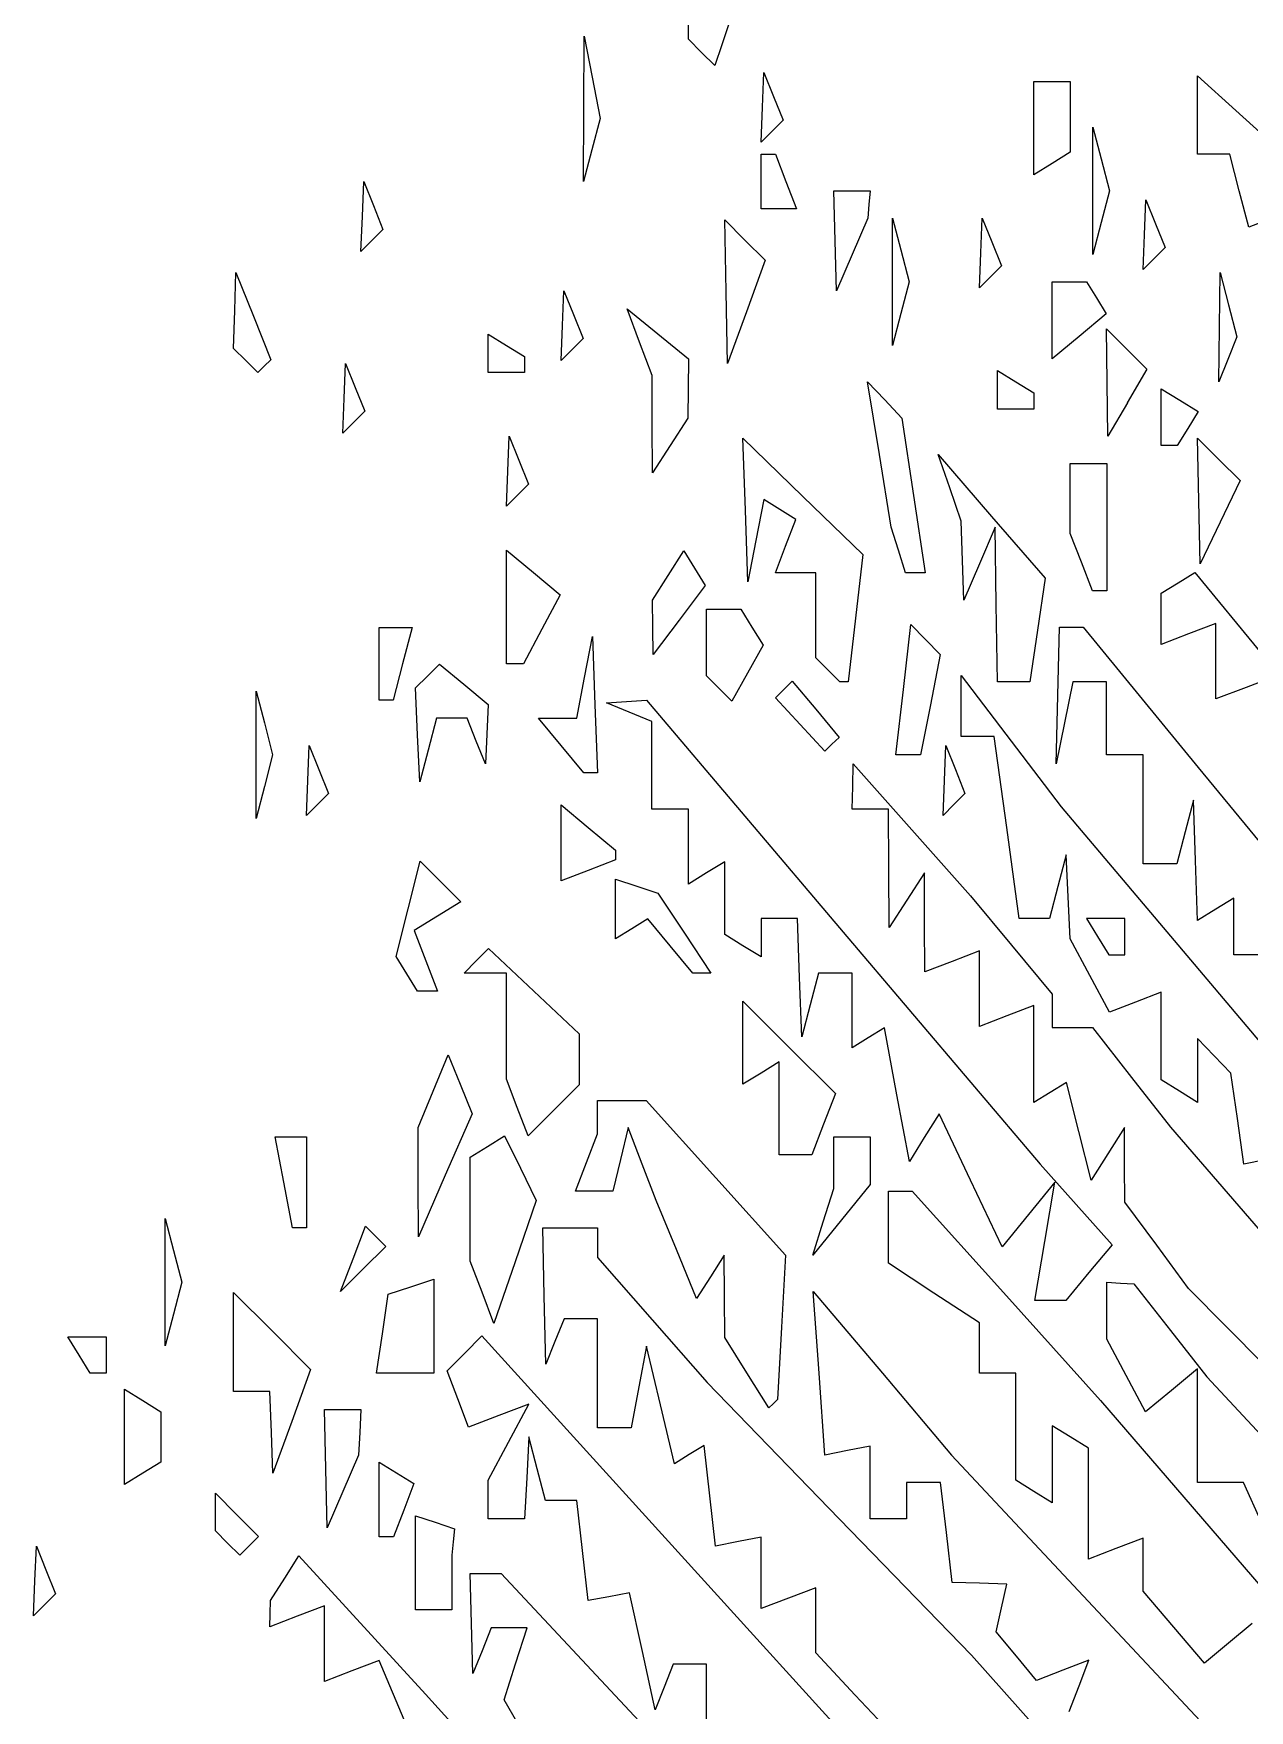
# Model space of a CAD drawing. Extents: x 137 to 489, y 18 to 824.
# Drawn here: x 160.6 to 214, y 412.6 to 486.3 of the extents above; entities that cross this region are included whole.
import ezdxf

# ---------------------------------------------------------------- set-up
doc = ezdxf.new("R2010")
doc.units = 0
doc.layers.add('Vrstva_1', color=7, linetype='CONTINUOUS')

msp = doc.modelspace()

# ---------------------------------------------------------------- linework, layer by layer
at = {"layer": 'Vrstva_1', "color": 7}
for p, q in [((189.357372, 486.079313), (189.357372, 487.305978)), ((191.13736, 486.752655), (190.830708, 485.832643)), ((184.759974, 483.012567), (184.776982, 486.21257)), ((184.776982, 486.21257), (185.124906, 484.403244)), ((189.940714, 485.496), (189.357372, 486.079313)), ((190.524027, 484.912658), (189.940714, 485.496)), ((190.830708, 485.832643), (190.524027, 484.912658)), ((192.620588, 483.079238), (192.683801, 484.612583)), ((192.683801, 484.612583), (193.10398, 483.562573)), ((185.124906, 484.403244), (185.472831, 482.593918)), ((204.557366, 482.165348), (204.557366, 484.212557)), ((204.557366, 484.212557), (205.35736, 484.212557)), ((205.35736, 484.212557), (206.157382, 484.212557)), ((206.157382, 484.212557), (206.157382, 482.659795)), ((211.757366, 482.736557), (211.757366, 484.460561)), ((211.757366, 484.460561), (213.431451, 482.945499)), ((184.742966, 479.812564), (184.759974, 483.012567)), ((192.557375, 481.545893), (192.620588, 483.079238)), ((193.10398, 483.562573), (193.52416, 482.512564)), ((185.472831, 482.593918), (185.108777, 481.203241)), ((193.52416, 482.512564), (193.040824, 482.029228)), ((206.157382, 482.659795), (206.157382, 481.107005)), ((211.757366, 481.012583), (211.757366, 482.736557)), ((213.431451, 482.945499), (215.105564, 481.430466)), ((193.040711, 482.029228), (192.557375, 481.545893)), ((193.040824, 482.029228), (193.040711, 482.029228)), ((204.557366, 480.118139), (204.557366, 482.165348)), ((207.14296, 479.412567), (207.14296, 482.212573)), ((207.14296, 482.212573), (207.508827, 480.81257)), ((185.10702, 481.203241), (184.742966, 479.812564)), ((185.108777, 481.203241), (185.10702, 481.203241)), ((192.557375, 479.812564), (192.557375, 481.012583)), ((192.557375, 481.012583), (192.871766, 481.012583)), ((192.871766, 481.012583), (193.186185, 481.012583)), ((193.186185, 481.012583), (193.646673, 479.812564)), ((206.157382, 481.107005), (205.35736, 480.612557)), ((207.508827, 480.81257), (207.874695, 479.412567)), ((212.464072, 481.012583), (211.757366, 481.012583)), ((213.170749, 481.012583), (212.464072, 481.012583)), ((213.590021, 479.409279), (213.170749, 481.012583)), ((205.35736, 480.612557), (204.557366, 480.118139)), ((175.020585, 478.279247), (175.083797, 479.812564)), ((175.083797, 479.812564), (175.503977, 478.762583)), ((192.557375, 478.612573), (192.557375, 479.812564)), ((193.646673, 479.812564), (194.107161, 478.612573)), ((195.813703, 477.21257), (195.757577, 479.412567)), ((195.757577, 479.412567), (196.557571, 479.412567)), ((196.557571, 479.412567), (197.357564, 479.412567)), ((197.357564, 479.412567), (197.301438, 478.812557)), ((207.14296, 476.612561), (207.14296, 479.412567)), ((207.874695, 479.412567), (207.508827, 478.012564)), ((214.009294, 477.805975), (213.590021, 479.409279)), ((175.503977, 478.762583), (175.924157, 477.712573)), ((193.332254, 478.612573), (192.557375, 478.612573)), ((194.107161, 478.612573), (193.332254, 478.612573)), ((197.301438, 478.812557), (197.245312, 478.212576)), ((209.420569, 477.479225), (209.483782, 479.01257)), ((209.483782, 479.01257), (209.903961, 477.962561)), ((174.957372, 476.745902), (175.020585, 478.279247)), ((191.020459, 474.972463), (190.957246, 478.132469)), ((190.957246, 478.132469), (191.84724, 477.242447)), ((197.245312, 478.212576), (196.557769, 476.612561)), ((198.342972, 475.412457), (198.342972, 478.212463)), ((198.342972, 478.212463), (198.70884, 476.81246)), ((202.220569, 476.679232), (202.283782, 478.212576)), ((202.283782, 478.212576), (202.703961, 477.162567)), ((207.508827, 478.012564), (207.14296, 476.612561)), ((209.903961, 477.962561), (210.324112, 476.91258)), ((215.268698, 478.289225), (214.009294, 477.805975)), ((175.440708, 477.229238), (174.957372, 476.745902)), ((175.440821, 477.229238), (175.440708, 477.229238)), ((175.924157, 477.712573), (175.440821, 477.229238)), ((191.84724, 477.242447), (192.737234, 476.352454)), ((195.869829, 475.012573), (195.813703, 477.21257)), ((202.703961, 477.162567), (203.124112, 476.112557)), ((209.357357, 475.945909), (209.420569, 477.479225)), ((196.557372, 476.612561), (195.869829, 475.012573)), ((196.557769, 476.612561), (196.557372, 476.612561)), ((198.70884, 476.81246), (199.074679, 475.412457)), ((202.157357, 475.145915), (202.220569, 476.679232)), ((209.840692, 476.429244), (209.357357, 475.945909)), ((209.840805, 476.429244), (209.840692, 476.429244)), ((210.324112, 476.91258), (209.840805, 476.429244)), ((169.4081, 474.145795), (169.45884, 475.812454)), ((169.45884, 475.812454), (170.225328, 473.896318)), ((192.737234, 476.352454), (191.910396, 474.082469)), ((202.640692, 475.629222), (202.157357, 475.145915)), ((202.640805, 475.629222), (202.640692, 475.629222)), ((203.124112, 476.112557), (202.640805, 475.629222)), ((212.713435, 473.412444), (212.743199, 475.812454)), ((212.743199, 475.812454), (213.112015, 474.397228)), ((183.820572, 473.479115), (183.883785, 475.01246)), ((183.883785, 475.01246), (184.303964, 473.96245)), ((191.083671, 471.812457), (191.020459, 474.972463)), ((198.342972, 472.61245), (198.342972, 475.412457)), ((199.074679, 475.412457), (198.70884, 474.012454)), ((205.35736, 473.714504), (205.35736, 475.412457)), ((205.35736, 475.412457), (206.110157, 475.412457)), ((206.110157, 475.412457), (206.862953, 475.412457)), ((206.862953, 475.412457), (207.301331, 474.703115)), ((169.35736, 472.479109), (169.4081, 474.145795)), ((187.20942, 472.747124), (186.65964, 474.21258)), ((186.65964, 474.21258), (188.009413, 473.114608)), ((207.301331, 474.703115), (207.739766, 473.993745)), ((213.112015, 474.397228), (213.480802, 472.982003)), ((170.225328, 473.896318), (170.991788, 471.980154)), ((183.75736, 471.945798), (183.820572, 473.479115)), ((184.303964, 473.96245), (184.724144, 472.912469)), ((191.910538, 474.082469), (191.083671, 471.812457)), ((191.910396, 474.082469), (191.910538, 474.082469)), ((198.70884, 474.012454), (198.342972, 472.61245)), ((205.35736, 472.016551), (205.35736, 473.714504)), ((207.739766, 473.993745), (206.548563, 473.005134)), ((212.683672, 471.012463), (212.713435, 473.412444)), ((180.557357, 472.259679), (180.557357, 473.106869)), ((180.557357, 473.106869), (181.357379, 472.61245)), ((184.724144, 472.912469), (184.240809, 472.429134)), ((187.759199, 471.281726), (187.20942, 472.747124)), ((188.009413, 473.114608), (189.359215, 472.016665)), ((206.548563, 473.005134), (205.35736, 472.016551)), ((207.7805, 470.97258), (207.754988, 473.332564)), ((207.754988, 473.332564), (208.637867, 472.449685)), ((213.480802, 472.982003), (213.082364, 471.997219)), ((169.890698, 471.945798), (169.35736, 472.479109)), ((170.424037, 471.41246), (169.890698, 471.945798)), ((170.991788, 471.980154), (170.707955, 471.696321)), ((180.557357, 471.41246), (180.557357, 472.259679)), ((181.357379, 472.61245), (182.157372, 472.118032)), ((182.157372, 472.118032), (182.157372, 471.765232)), ((184.240695, 472.429134), (183.75736, 471.945798)), ((184.240809, 472.429134), (184.240695, 472.429134)), ((189.359215, 472.016665), (189.347876, 470.714627)), ((208.637867, 472.449685), (209.520774, 471.566778)), ((213.082109, 471.997219), (212.683672, 471.012463)), ((213.082364, 471.997219), (213.082109, 471.997219)), ((170.707898, 471.696321), (170.424037, 471.41246)), ((170.707955, 471.696321), (170.707898, 471.696321)), ((174.220591, 470.279225), (174.283804, 471.81257)), ((174.283804, 471.81257), (174.703983, 470.762561)), ((181.357379, 471.41246), (180.557357, 471.41246)), ((182.157372, 471.41246), (181.357379, 471.41246)), ((182.157372, 471.765232), (182.157372, 471.41246)), ((187.770538, 469.147124), (187.759199, 471.281726)), ((202.957379, 470.659663), (202.957379, 471.506882)), ((202.957379, 471.506882), (203.757372, 471.012463)), ((209.520774, 471.566778), (208.662188, 470.089672)), ((174.703983, 470.762561), (175.124163, 469.71258)), ((189.347876, 470.714627), (189.336538, 469.412561)), ((197.757448, 467.812432), (197.232868, 471.012435)), ((197.232868, 471.012435), (197.992837, 470.212441)), ((202.957379, 469.812444), (202.957379, 470.659663)), ((203.757372, 471.012463), (204.557366, 470.518044)), ((204.557366, 470.518044), (204.557366, 470.165244)), ((207.806012, 468.612567), (207.7805, 470.97258)), ((210.157379, 469.459786), (210.157379, 470.707002)), ((210.157379, 470.707002), (210.970412, 470.204504)), ((174.157379, 468.745909), (174.220591, 470.279225)), ((197.992837, 470.212441), (198.752805, 469.412419)), ((203.757372, 469.812444), (202.957379, 469.812444)), ((204.557366, 469.812444), (203.757372, 469.812444)), ((204.557366, 470.165244), (204.557366, 469.812444)), ((208.664597, 470.089672), (207.806012, 468.612567)), ((208.662188, 470.089672), (208.664597, 470.089672)), ((210.970412, 470.204504), (211.783473, 469.702006)), ((174.640714, 469.229244), (174.157379, 468.745909)), ((174.640827, 469.229244), (174.640714, 469.229244)), ((175.124163, 469.71258), (174.640827, 469.229244)), ((187.781876, 467.01258), (187.770538, 469.147124)), ((189.336538, 469.412561), (188.557379, 468.21257)), ((198.752805, 469.412419), (199.264544, 466.012432)), ((210.157379, 468.21257), (210.157379, 469.459786)), ((211.783473, 469.702006), (211.323212, 468.957288)), ((181.420591, 467.079109), (181.483804, 468.612454)), ((181.483804, 468.612454), (181.903983, 467.562444)), ((191.866402, 465.369364), (191.757552, 468.52628)), ((191.757552, 468.52628), (194.396777, 465.968239)), ((211.323212, 468.957288), (210.86295, 468.21257)), ((211.811508, 465.772309), (211.757366, 468.532318)), ((211.757366, 468.532318), (212.691268, 467.598416)), ((181.903983, 467.562444), (182.324163, 466.512463)), ((188.557379, 468.21257), (187.781876, 467.01258)), ((198.282027, 464.612428), (197.757448, 467.812432)), ((200.850783, 466.347005), (200.34375, 467.812432)), ((200.34375, 467.812432), (202.694862, 465.094148)), ((210.51015, 468.21257), (210.157379, 468.21257)), ((210.86295, 468.21257), (210.51015, 468.21257)), ((212.691268, 467.598416), (213.625171, 466.664513)), ((181.357379, 465.545792), (181.420591, 467.079109)), ((206.157382, 465.877871), (206.157382, 467.412435)), ((206.157382, 467.412435), (206.957375, 467.412435)), ((206.957375, 467.412435), (207.757369, 467.412435)), ((207.757369, 467.412435), (207.757369, 464.612428)), ((182.324163, 466.512463), (181.840827, 466.029128)), ((201.357788, 464.881578), (200.850783, 466.347005)), ((213.625171, 466.664513), (212.74541, 464.838406)), ((181.840714, 466.029128), (181.357379, 465.545792)), ((181.840827, 466.029128), (181.840714, 466.029128)), ((191.975253, 462.212419), (191.866402, 465.369364)), ((192.671753, 465.836145), (192.323517, 464.024296)), ((193.379621, 465.398674), (192.671753, 465.836145)), ((194.087489, 464.961175), (193.379621, 465.398674)), ((194.396777, 465.968239), (197.036002, 463.410198)), ((199.264544, 466.012432), (199.776283, 462.612416)), ((206.157382, 464.343279), (206.157382, 465.877871)), ((211.865649, 463.012328), (211.811508, 465.772309)), ((193.636837, 463.786809), (194.087489, 464.961175)), ((198.594604, 463.612422), (198.282027, 464.612428)), ((201.413914, 463.147002), (201.357788, 464.881578)), ((202.845127, 464.612428), (202.157583, 463.012441)), ((202.694862, 465.094148), (205.045974, 462.375893)), ((202.901253, 461.212441), (202.845127, 464.612428)), ((207.757369, 464.612428), (207.757369, 461.812422)), ((212.74541, 464.838406), (211.865649, 463.012328)), ((192.323517, 464.024296), (191.975253, 462.212419)), ((206.642957, 463.077865), (206.157382, 464.343279)), ((181.357379, 461.110394), (181.357379, 463.60834)), ((181.357379, 463.60834), (182.54056, 462.626391)), ((188.467662, 462.497839), (189.155432, 463.583254)), ((189.155432, 463.583254), (189.62981, 462.815688)), ((193.186185, 462.612416), (193.636837, 463.786809)), ((197.036002, 463.410198), (196.709253, 460.611326)), ((198.907152, 462.612416), (198.594604, 463.612422)), ((201.47004, 461.412425), (201.413914, 463.147002)), ((182.54056, 462.626391), (183.723741, 461.644413)), ((187.77992, 461.412425), (188.467662, 462.497839)), ((189.62981, 462.815688), (190.10416, 462.048151)), ((194.071785, 462.612416), (193.186185, 462.612416)), ((194.957357, 462.612416), (194.071785, 462.612416)), ((194.957357, 460.745773), (194.957357, 462.612416)), ((199.341703, 462.612416), (198.907152, 462.612416)), ((199.776283, 462.612416), (199.341703, 462.612416)), ((202.157583, 463.012441), (201.47004, 461.412425)), ((205.045974, 462.375893), (204.711089, 460.094145)), ((207.12856, 461.812422), (206.642957, 463.077865)), ((210.896087, 462.174888), (211.634853, 462.631465)), ((211.634853, 462.631465), (214.550569, 459.073191)), ((183.723741, 461.644413), (182.912409, 460.128416)), ((190.10416, 462.048151), (188.955249, 460.530283)), ((207.44295, 461.812422), (207.12856, 461.812422)), ((207.757369, 461.812422), (207.44295, 461.812422)), ((210.157322, 461.718312), (210.896087, 462.174888)), ((210.157322, 460.590633), (210.157322, 461.718312)), ((181.357379, 458.612419), (181.357379, 461.110394)), ((187.794094, 460.212435), (187.77992, 461.412425)), ((190.157366, 459.545754), (190.157366, 461.012428)), ((190.157366, 461.012428), (190.910163, 461.012428)), ((190.910163, 461.012428), (191.662931, 461.012428)), ((191.662931, 461.012428), (192.153467, 460.218756)), ((202.957379, 457.812425), (202.901253, 461.212441)), ((175.757366, 458.612419), (175.757366, 460.212435)), ((175.757366, 460.212435), (176.482468, 460.212435)), ((176.482468, 460.212435), (177.207571, 460.212435)), ((177.207571, 460.212435), (176.789177, 458.612419)), ((187.808267, 459.012416), (187.794094, 460.212435)), ((188.957177, 460.530283), (187.808267, 459.012416)), ((188.955249, 460.530283), (188.957177, 460.530283)), ((192.153467, 460.218756), (192.643974, 459.425112)), ((194.957357, 458.879102), (194.957357, 460.745773)), ((196.709253, 460.611326), (196.382503, 457.812425)), ((198.813098, 457.477313), (199.147558, 460.342233)), ((199.147558, 460.342233), (199.790938, 459.677339)), ((205.608141, 457.213493), (205.681842, 460.213512)), ((205.681842, 460.213512), (206.204068, 460.213512)), ((206.204068, 460.213512), (206.726295, 460.213512)), ((206.726295, 460.213512), (211.781942, 454.053685)), ((210.157322, 459.462954), (210.157322, 460.590633)), ((212.557303, 460.383931), (211.357312, 459.923443)), ((212.557303, 458.723424), (212.557303, 460.383931)), ((182.912409, 460.128416), (182.101076, 458.612419)), ((184.792771, 458.012438), (185.139476, 459.812438)), ((185.139476, 459.812438), (185.248327, 456.812419)), ((190.157366, 458.07908), (190.157366, 459.545754)), ((192.643974, 459.425112), (191.956346, 458.196406)), ((199.790938, 459.677339), (200.434289, 459.012416)), ((204.711089, 460.094145), (204.37626, 457.812425)), ((211.357312, 459.923443), (210.157322, 459.462954)), ((195.490695, 458.345764), (194.957357, 458.879102)), ((200.434289, 459.012416), (200.002572, 456.812419)), ((212.557303, 457.062945), (212.557303, 458.723424)), ((175.757366, 457.012432), (175.757366, 458.612419)), ((176.789177, 458.612419), (176.370755, 457.012432)), ((177.35758, 457.54577), (177.883946, 458.072164)), ((177.883946, 458.072164), (178.410339, 458.598557)), ((178.410339, 458.598557), (179.483961, 457.707543)), ((181.729227, 458.612419), (181.357379, 458.612419)), ((182.101076, 458.612419), (181.729227, 458.612419)), ((184.446094, 456.212438), (184.792771, 458.012438)), ((190.71307, 457.523405), (190.157366, 458.07908)), ((191.956346, 458.196406), (191.268746, 456.967729)), ((196.024034, 457.812425), (195.490695, 458.345764)), ((201.35759, 456.756548), (201.35759, 458.099065)), ((201.35759, 458.099065), (203.557586, 455.207698)), ((215.219772, 458.084636), (213.888538, 457.573805)), ((170.342966, 454.612422), (170.342966, 457.412428)), ((170.342966, 457.412428), (170.708834, 456.012425)), ((177.450273, 455.479087), (177.35758, 457.54577)), ((179.483961, 457.707543), (180.557555, 456.816529)), ((191.268746, 456.967729), (190.71307, 457.523405)), ((193.195964, 457.117682), (193.562654, 457.4844)), ((193.562654, 457.4844), (193.929372, 457.85109)), ((193.929372, 457.85109), (194.957357, 456.612435)), ((196.203183, 457.812425), (196.024034, 457.812425)), ((196.382503, 457.812425), (196.203183, 457.812425)), ((198.478638, 454.612422), (198.813098, 457.477313)), ((203.666579, 457.812425), (202.957379, 457.812425)), ((204.37626, 457.812425), (203.666579, 457.812425)), ((205.53444, 454.213502), (205.608141, 457.213493)), ((206.266119, 457.813502), (205.900279, 456.013502)), ((207.010468, 457.813502), (206.266119, 457.813502)), ((207.754846, 457.813502), (207.010468, 457.813502)), ((207.754846, 456.213515), (207.754846, 457.813502)), ((213.888538, 457.573805), (212.557303, 457.062945)), ((176.064075, 457.012432), (175.757366, 457.012432)), ((176.370755, 457.012432), (176.064075, 457.012432)), ((180.557555, 456.816529), (180.494342, 455.514463)), ((185.248327, 456.812419), (185.357177, 453.812428)), ((185.757599, 456.886318), (186.634298, 456.949531)), ((186.757605, 456.482806), (185.757599, 456.886318)), ((186.634298, 456.949531), (187.510997, 457.012743)), ((187.757583, 456.079294), (186.757605, 456.482806)), ((187.510997, 457.012743), (196.169763, 446.812753)), ((194.276673, 455.945754), (193.195964, 457.117682)), ((194.957357, 456.612435), (195.985369, 455.373751)), ((200.002572, 456.812419), (199.570856, 454.612422)), ((201.35759, 455.414032), (201.35759, 456.756548)), ((170.708834, 456.012425), (171.074701, 454.612422)), ((178.274758, 456.212438), (177.90889, 454.812435)), ((178.949432, 456.212438), (178.274758, 456.212438)), ((179.624106, 456.212438), (178.949432, 456.212438)), ((180.027618, 455.212432), (179.624106, 456.212438)), ((183.75736, 455.012419), (182.761464, 456.212438)), ((182.761464, 456.212438), (183.603779, 456.212438)), ((183.603779, 456.212438), (184.446094, 456.212438)), ((187.757583, 454.145953), (187.757583, 456.079294)), ((195.357382, 454.773798), (194.276673, 455.945754)), ((205.900279, 456.013502), (205.53444, 454.213502)), ((207.754846, 454.613499), (207.754846, 456.213515)), ((172.620575, 453.479102), (172.683788, 455.012419)), ((172.683788, 455.012419), (173.103968, 453.962438)), ((177.542966, 453.412432), (177.450273, 455.479087)), ((180.43113, 454.212425), (180.027618, 455.212432)), ((180.494342, 455.514463), (180.43113, 454.212425)), ((184.753284, 453.812428), (183.75736, 455.012419)), ((195.671375, 455.073789), (195.357382, 454.773798)), ((195.985369, 455.373751), (195.671375, 455.073789)), ((200.620582, 453.479102), (200.683794, 455.012419)), ((200.683794, 455.012419), (201.103974, 453.962438)), ((202.082522, 455.414032), (201.35759, 455.414032)), ((202.807454, 455.414032), (202.082522, 455.414032)), ((203.357602, 451.414035), (202.807454, 455.414032)), ((203.557586, 455.207698), (205.757583, 452.316302)), ((170.342966, 451.812416), (170.342966, 454.612422)), ((171.074701, 454.612422), (170.708834, 453.212419)), ((177.908834, 454.812435), (177.542966, 453.412432)), ((177.90889, 454.812435), (177.908834, 454.812435)), ((199.024733, 454.612422), (198.478638, 454.612422)), ((199.570856, 454.612422), (199.024733, 454.612422)), ((208.55484, 454.613499), (207.754846, 454.613499)), ((209.354834, 454.613499), (208.55484, 454.613499)), ((209.354834, 452.213518), (209.354834, 454.613499)), ((173.103968, 453.962438), (173.524119, 452.912428)), ((185.055316, 453.812428), (184.753284, 453.812428)), ((185.357177, 453.812428), (185.055316, 453.812428)), ((187.757583, 452.212639), (187.757583, 454.145953)), ((196.585549, 453.213524), (196.608226, 454.213531)), ((196.608226, 454.213531), (199.186591, 451.30714)), ((201.103974, 453.962438), (201.524153, 452.912428)), ((211.781942, 454.053685), (216.83759, 447.893887)), ((170.708834, 453.212419), (170.342966, 451.812416)), ((172.557363, 451.945757), (172.620575, 453.479102)), ((173.524119, 452.912428), (173.040812, 452.429093)), ((196.562871, 452.213546), (196.585549, 453.213524)), ((200.557369, 451.945757), (200.620582, 453.479102)), ((201.524153, 452.912428), (201.040818, 452.429093)), ((173.040698, 452.429093), (172.557363, 451.945757)), ((173.040812, 452.429093), (173.040698, 452.429093)), ((183.75736, 450.735817), (183.75736, 452.408655)), ((183.75736, 452.408655), (184.957379, 451.412731)), ((188.557605, 452.212639), (187.757583, 452.212639)), ((189.357599, 452.212639), (188.557605, 452.212639)), ((189.357599, 450.565398), (189.357599, 452.212639)), ((197.362865, 452.213546), (196.562871, 452.213546)), ((198.162859, 452.213546), (197.362865, 452.213546)), ((198.174197, 449.613524), (198.162859, 452.213546)), ((201.040705, 452.429093), (200.557369, 451.945757)), ((201.040818, 452.429093), (201.040705, 452.429093)), ((205.757583, 452.316302), (210.557602, 446.639669)), ((209.354834, 449.813509), (209.354834, 452.213518)), ((211.569231, 452.613515), (211.203363, 451.213512)), ((211.661923, 449.966296), (211.569231, 452.613515)), ((184.957379, 451.412731), (186.157369, 450.416835)), ((199.186591, 451.30714), (201.764957, 448.400721)), ((203.90775, 447.414038), (203.357602, 451.414035)), ((183.75736, 449.062951), (183.75736, 450.735817)), ((189.357599, 448.918214), (189.357599, 450.565398)), ((211.203363, 451.213512), (210.837523, 449.813509)), ((177.034317, 447.834529), (177.560229, 449.929871)), ((177.560229, 449.929871), (178.452094, 449.038006)), ((186.157369, 449.983701), (184.957379, 449.523439)), ((186.157369, 450.416835), (186.157369, 450.200268)), ((186.157369, 450.200268), (186.157369, 449.983701)), ((190.957586, 449.907052), (190.157593, 449.412633)), ((190.957586, 448.307065), (190.957586, 449.907052)), ((205.971996, 450.214044), (205.606128, 448.814041)), ((206.064689, 448.361461), (205.971996, 450.214044)), ((210.096179, 449.813509), (209.354834, 449.813509)), ((210.837523, 449.813509), (210.096179, 449.813509)), ((211.754616, 447.319077), (211.661923, 449.966296)), ((184.957379, 449.523439), (183.75736, 449.062951)), ((186.157369, 447.832205), (186.157369, 449.146063)), ((186.157369, 449.146063), (187.08889, 448.835556)), ((190.157593, 449.412633), (189.357599, 448.918214)), ((198.185536, 447.013531), (198.174197, 449.613524)), ((199.736512, 449.41354), (198.961038, 448.213521)), ((199.747851, 447.23863), (199.736512, 449.41354)), ((178.452094, 449.038006), (179.343986, 448.146113)), ((187.08889, 448.835556), (188.02044, 448.525049)), ((188.02044, 448.525049), (189.186471, 446.768901)), ((201.764957, 448.400721), (203.564957, 446.239162)), ((205.606128, 448.814041), (205.240289, 447.414038)), ((206.157382, 446.50885), (206.064689, 448.361461)), ((176.508405, 445.739159), (177.034317, 447.834529)), ((179.343986, 448.146113), (178.323571, 447.515461)), ((186.157369, 446.518318), (186.157369, 447.832205)), ((190.957586, 446.707049), (190.957586, 448.307065)), ((198.961038, 448.213521), (198.185536, 447.013531)), ((212.55461, 447.813496), (211.754616, 447.319077)), ((213.354604, 448.307943), (212.55461, 447.813496)), ((213.354604, 447.060728), (213.354604, 448.307943)), ((178.323571, 447.515461), (177.303183, 446.884809)), ((177.303183, 446.884809), (177.815857, 445.548784)), ((186.866711, 446.956724), (186.157369, 446.518318)), ((187.576081, 447.395131), (186.866711, 446.956724)), ((188.564692, 446.203928), (187.576081, 447.395131)), ((193.357596, 447.41262), (192.557602, 447.41262)), ((192.557602, 447.41262), (192.557602, 446.565402)), ((194.15759, 447.41262), (193.357596, 447.41262)), ((194.250283, 444.812627), (194.15759, 447.41262)), ((199.75919, 445.063748), (199.747851, 447.23863)), ((204.574005, 447.414038), (203.90775, 447.414038)), ((205.240289, 447.414038), (204.574005, 447.414038)), ((207.710144, 447.413414), (206.862953, 447.413414)), ((206.862953, 447.413414), (207.357372, 446.61342)), ((208.557363, 447.413414), (207.710144, 447.413414)), ((208.557363, 446.61342), (208.557363, 447.413414)), ((213.354604, 445.813512), (213.354604, 447.060728)), ((189.553275, 445.012753), (188.564692, 446.203928)), ((189.186471, 446.768901), (190.352531, 445.012753)), ((191.757609, 446.21263), (190.957586, 446.707049)), ((192.557602, 445.718211), (191.757609, 446.21263)), ((192.557602, 446.565402), (192.557602, 445.718211)), ((196.169763, 446.812753), (204.828528, 436.612762)), ((203.564957, 446.239162), (205.364957, 444.077603)), ((207.018717, 444.899395), (206.157382, 446.50885)), ((207.357372, 446.61342), (207.851791, 445.813427)), ((208.557363, 445.813427), (208.557363, 446.61342)), ((210.557602, 446.639669), (215.357593, 440.963008)), ((176.98009, 444.975959), (176.508405, 445.739159)), ((177.815857, 445.548784), (178.32856, 444.212731)), ((179.490708, 445.012639), (180.027193, 445.549124)), ((180.027193, 445.549124), (180.563678, 446.085609)), ((180.563678, 446.085609), (182.560516, 444.209669)), ((200.95918, 445.524236), (199.75919, 445.063748)), ((202.159171, 445.984724), (200.95918, 445.524236)), ((202.159171, 444.324217), (202.159171, 445.984724)), ((207.851791, 445.813427), (208.204591, 445.813427)), ((208.204591, 445.813427), (208.557363, 445.813427)), ((214.554594, 445.813512), (213.354604, 445.813512)), ((177.451804, 444.212731), (176.98009, 444.975959)), ((180.424043, 445.012639), (179.490708, 445.012639)), ((181.357379, 445.012639), (180.424043, 445.012639)), ((181.357379, 442.678054), (181.357379, 445.012639)), ((189.952903, 445.012753), (189.553275, 445.012753)), ((190.352531, 445.012753), (189.952903, 445.012753)), ((194.342975, 442.212633), (194.250283, 444.812627)), ((195.074683, 445.012639), (194.708843, 443.612636)), ((195.816027, 445.012639), (195.074683, 445.012639)), ((196.557372, 445.012639), (195.816027, 445.012639)), ((196.557372, 443.365398), (196.557372, 445.012639)), ((207.880081, 443.28994), (207.018717, 444.899395)), ((177.890182, 444.212731), (177.451804, 444.212731)), ((178.32856, 444.212731), (177.890182, 444.212731)), ((182.560516, 444.209669), (184.557382, 442.333729)), ((202.159171, 442.663739), (202.159171, 444.324217)), ((205.364957, 444.077603), (205.364957, 443.345584)), ((210.157379, 444.163833), (209.01873, 443.726901)), ((210.157379, 442.236161), (210.157379, 444.163833)), ((191.757382, 441.947225), (191.757382, 443.77628)), ((191.757382, 443.77628), (193.789653, 441.743981)), ((194.708843, 443.612636), (194.342975, 442.212633)), ((196.557372, 441.718214), (196.557372, 443.365398)), ((204.55918, 443.584715), (203.35919, 443.124227)), ((204.55918, 441.451899), (204.55918, 443.584715)), ((205.364957, 443.345584), (205.364957, 442.613537)), ((209.01873, 443.726901), (207.880081, 443.28994)), ((181.357379, 440.343496), (181.357379, 442.678054)), ((197.981923, 442.598627), (197.269662, 442.158406)), ((198.533035, 439.66097), (197.981923, 442.598627)), ((203.35919, 443.124227), (202.159171, 442.663739)), ((205.364957, 442.613537), (206.24982, 442.613537)), ((206.24982, 442.613537), (207.134683, 442.613537)), ((207.134683, 442.613537), (208.849813, 440.421846)), ((184.557382, 442.333729), (184.557382, 441.216028)), ((191.757382, 440.118198), (191.757382, 441.947225)), ((193.789653, 441.743981), (195.821923, 439.71171)), ((197.269662, 442.158406), (196.557372, 441.718214)), ((210.157379, 440.30846), (210.157379, 442.236161)), ((212.489612, 441.374287), (211.757366, 442.134057)), ((211.757366, 442.134057), (211.757366, 440.726825)), ((178.128802, 439.812624), (178.786695, 441.412639)), ((178.786695, 441.412639), (179.317794, 440.11783)), ((184.557382, 441.216028), (184.557382, 440.098328)), ((193.357369, 441.107065), (192.557375, 440.612617)), ((193.357369, 439.059855), (193.357369, 441.107065)), ((204.55918, 439.319112), (204.55918, 441.451899)), ((213.221886, 440.61429), (212.489612, 441.374287)), ((181.835073, 439.098633), (181.357379, 440.343496)), ((192.557375, 440.612617), (191.757382, 440.118198)), ((208.849813, 440.421846), (210.564944, 438.230154)), ((210.957372, 439.814041), (210.157379, 440.30846)), ((211.757366, 440.726825), (211.757366, 439.319622)), ((213.50861, 438.614277), (213.221886, 440.61429)), ((177.470881, 438.212636), (178.128802, 439.812624)), ((179.317794, 440.11783), (179.848865, 438.823049)), ((184.557382, 440.098328), (183.43506, 438.976035)), ((195.821923, 439.71171), (195.304062, 438.362164)), ((199.084147, 436.723313), (198.533035, 439.66097)), ((205.273851, 439.760778), (204.55918, 439.319112)), ((205.988494, 440.202472), (205.273851, 439.760778)), ((206.528805, 438.049729), (205.988494, 440.202472)), ((211.757366, 439.319622), (210.957372, 439.814041)), ((179.848865, 438.823049), (178.668916, 436.117833)), ((182.312768, 437.853742), (181.835073, 439.098633)), ((183.43506, 438.976035), (182.312768, 437.853742)), ((185.359303, 438.678142), (185.359303, 439.412712)), ((185.359303, 439.412712), (186.428049, 439.412712)), ((186.428049, 439.412712), (187.496824, 439.412712)), ((187.496824, 439.412712), (190.564223, 436.012724)), ((193.357369, 437.012617), (193.357369, 439.059855)), ((200.382188, 438.823616), (199.733168, 437.773465)), ((201.769067, 435.900983), (200.382188, 438.823616)), ((177.479385, 435.812627), (177.470881, 438.212636)), ((185.359303, 437.943572), (185.359303, 438.678142)), ((186.711684, 438.212721), (186.376827, 436.812718)), ((187.328843, 436.612706), (186.711684, 438.212721)), ((195.304062, 438.362164), (194.786172, 437.012617)), ((207.069117, 435.896986), (206.528805, 438.049729)), ((208.534686, 438.213543), (207.801901, 437.05525)), ((208.546024, 436.576252), (208.534686, 438.213543)), ((210.564944, 438.230154), (216.164957, 431.741792)), ((213.795363, 436.614293), (213.50861, 438.614277)), ((171.56158, 435.812627), (171.179243, 437.812639)), ((171.179243, 437.812639), (171.868317, 437.812639)), ((171.868317, 437.812639), (172.557363, 437.812639)), ((172.557363, 437.812639), (172.557363, 435.812627)), ((179.757363, 436.918195), (180.517246, 437.387811)), ((180.517246, 437.387811), (181.277101, 437.857455)), ((181.277101, 437.857455), (181.972723, 436.43503)), ((184.8737, 436.678157), (185.359303, 437.943572)), ((195.757379, 436.678072), (195.757379, 437.812639)), ((195.757379, 437.812639), (196.557372, 437.812639)), ((196.557372, 437.812639), (197.357366, 437.812639)), ((197.357366, 437.812639), (197.357366, 436.765521)), ((199.733168, 437.773465), (199.084147, 436.723313)), ((179.757363, 434.630835), (179.757363, 436.918195)), ((184.388097, 435.412715), (184.8737, 436.678157)), ((186.376827, 436.812718), (186.041971, 435.412715)), ((187.946031, 435.012718), (187.328843, 436.612706)), ((194.071785, 437.012617), (193.357369, 437.012617)), ((194.786172, 437.012617), (194.071785, 437.012617)), ((195.757379, 435.543477), (195.757379, 436.678072)), ((197.357366, 436.765521), (197.357366, 435.718432)), ((204.828528, 436.612762), (206.410487, 434.836205)), ((207.801901, 437.05525), (207.069117, 435.896986)), ((208.557363, 434.938961), (208.546024, 436.576252)), ((214.727621, 436.797978), (213.795363, 436.614293)), ((171.943889, 433.812614), (171.56158, 435.812627)), ((172.557363, 435.812627), (172.557363, 433.812614)), ((177.487889, 433.412617), (177.479385, 435.812627)), ((178.667838, 436.117833), (177.487889, 433.412617)), ((178.668916, 436.117833), (178.667838, 436.117833)), ((181.972723, 436.43503), (182.668346, 435.012633)), ((190.564223, 436.012724), (193.631649, 432.612709)), ((203.155917, 432.978378), (201.769067, 435.900983)), ((205.472163, 435.812627), (204.31404, 434.395502)), ((205.034777, 433.212633), (205.472163, 435.812627)), ((185.215048, 435.412715), (184.388097, 435.412715)), ((186.041971, 435.412715), (185.215048, 435.412715)), ((195.292043, 434.07805), (195.757379, 435.543477)), ((197.357366, 435.718432), (196.092065, 434.165528)), ((198.15736, 433.832032), (198.15736, 435.413594)), ((198.15736, 435.413594), (198.680749, 435.413594)), ((198.680749, 435.413594), (199.204109, 435.413594)), ((199.204109, 435.413594), (203.344988, 430.813587)), ((179.757363, 432.343474), (179.757363, 434.630835)), ((182.668346, 435.012633), (181.738638, 432.307899)), ((188.830213, 432.852775), (187.946031, 435.012718)), ((204.31404, 434.395502), (203.155917, 432.978378)), ((206.410487, 434.836205), (207.992446, 433.059647)), ((209.957366, 433.042526), (208.557363, 434.938961)), ((166.342969, 431.412633), (166.342969, 434.212639)), ((166.342969, 434.212639), (166.708837, 432.812636)), ((172.250626, 433.812614), (171.943889, 433.812614)), ((172.557363, 433.812614), (172.250626, 433.812614)), ((174.608796, 432.447137), (175.155032, 433.881638)), ((175.155032, 433.881638), (175.602878, 433.433792)), ((183.020068, 430.811178), (182.956856, 433.811169)), ((182.956856, 433.811169), (184.156846, 433.811169)), ((184.156846, 433.811169), (185.356865, 433.811169)), ((185.356865, 433.811169), (185.356865, 433.15526)), ((196.092065, 434.165528), (194.826764, 432.612624)), ((194.826764, 432.612624), (195.292043, 434.07805)), ((198.15736, 432.250469), (198.15736, 433.832032)), ((176.050695, 432.985975), (175.056642, 431.999291)), ((175.602878, 433.433792), (176.050695, 432.985975)), ((185.356865, 433.15526), (185.356865, 432.499351)), ((189.714396, 430.69286), (188.830213, 432.852775)), ((204.597363, 430.612639), (205.034777, 433.212633)), ((207.992446, 433.059647), (206.977048, 431.836214)), ((211.357369, 431.146091), (209.957366, 433.042526)), ((166.708837, 432.812636), (167.074676, 431.412633)), ((174.062588, 431.012636), (174.608796, 432.447137)), ((180.283133, 430.97332), (179.757363, 432.343474)), ((181.738638, 432.307899), (180.808931, 429.603165)), ((185.356865, 432.499351), (187.769857, 429.755272)), ((190.934796, 432.612709), (190.324582, 431.652784)), ((190.946134, 430.801852), (190.934796, 432.612709)), ((193.631649, 432.612709), (193.452783, 429.436573)), ((200.157372, 430.940013), (198.15736, 432.250469)), ((166.342969, 428.612627), (166.342969, 431.412633)), ((167.074676, 431.412633), (166.708837, 430.01263)), ((175.056642, 431.999291), (174.062588, 431.012636)), ((177.157454, 431.216646), (178.15746, 431.545975)), ((178.15746, 431.545975), (178.15746, 429.479291)), ((190.324582, 431.652784), (189.714396, 430.69286)), ((206.977048, 431.836214), (205.961678, 430.612753)), ((207.757369, 430.160967), (207.757369, 431.413569)), ((207.757369, 431.413569), (208.357379, 431.376718)), ((208.357379, 431.376718), (208.95736, 431.339868)), ((169.357246, 428.791266), (169.357246, 430.969039)), ((169.357246, 430.969039), (171.051712, 429.274602)), ((175.901763, 429.149962), (176.157448, 430.887288)), ((176.157448, 430.887288), (177.157454, 431.216646)), ((180.808931, 429.603165), (180.283133, 430.97332)), ((183.083281, 427.811187), (183.020068, 430.811178)), ((190.957473, 428.990995), (190.946134, 430.801852)), ((195.104786, 427.41343), (194.851936, 431.01343)), ((194.851936, 431.01343), (197.891782, 427.41343)), ((202.157357, 429.629584), (200.157372, 430.940013)), ((203.344988, 430.813587), (207.485838, 426.213581)), ((208.95736, 431.339868), (210.557375, 429.296202)), ((214.685045, 427.77995), (211.357369, 431.146091)), ((166.708837, 430.01263), (166.342969, 428.612627)), ((205.279407, 430.612639), (204.597363, 430.612639)), ((205.279634, 430.612753), (205.279407, 430.612639)), ((205.961678, 430.612753), (205.279634, 430.612753)), ((207.757369, 428.908365), (207.757369, 430.160967)), ((171.051712, 429.274602), (172.74615, 427.580135)), ((178.15746, 429.479291), (178.15746, 427.412636)), ((183.890305, 429.811172), (183.486793, 428.811194)), ((184.623627, 429.811172), (183.890305, 429.811172)), ((185.356979, 429.811172), (184.623627, 429.811172)), ((185.356979, 427.411191), (185.356979, 429.811172)), ((187.769857, 429.755272), (190.182821, 427.011194)), ((193.452783, 429.436573), (193.273917, 426.260438)), ((202.157357, 428.521578), (202.157357, 429.629584)), ((210.557375, 429.296202), (212.157363, 427.252564)), ((162.557357, 428.21263), (162.062938, 429.012624)), ((162.062938, 429.012624), (162.910157, 429.012624)), ((162.910157, 429.012624), (163.757375, 429.012624)), ((163.757375, 429.012624), (163.757375, 428.21263)), ((169.357246, 426.613465), (169.357246, 428.791266)), ((175.646078, 427.412636), (175.901763, 429.149962)), ((179.508027, 428.286671), (180.273523, 429.052139)), ((180.273523, 429.052139), (189.92484, 418.432876)), ((183.486793, 428.811194), (183.083281, 427.811187)), ((187.514994, 428.611181), (187.180336, 426.811181)), ((188.133401, 426.02417), (187.514994, 428.611181)), ((191.927205, 427.438233), (190.957473, 428.990995)), ((202.157357, 427.4136), (202.157357, 428.521578)), ((208.613149, 427.309313), (207.757369, 428.908365)), ((163.051804, 427.412636), (162.557357, 428.21263)), ((163.757375, 428.21263), (163.757375, 427.412636)), ((178.742531, 427.521175), (179.508027, 428.286671)), ((163.404575, 427.412636), (163.051804, 427.412636)), ((163.757375, 427.412636), (163.404575, 427.412636)), ((172.74615, 427.580135), (171.914975, 425.296828)), ((176.901741, 427.412636), (175.646078, 427.412636)), ((178.15746, 427.412636), (176.901741, 427.412636)), ((179.218468, 426.280876), (178.742531, 427.521175)), ((185.356979, 425.011181), (185.356979, 427.411191)), ((190.182821, 427.011194), (195.99461, 421.011184)), ((192.896909, 425.885471), (191.927205, 427.438233)), ((195.357637, 423.81343), (195.104786, 427.41343)), ((197.891782, 427.41343), (200.931627, 423.81343)), ((202.957379, 427.4136), (202.157357, 427.4136)), ((203.757372, 427.4136), (202.957379, 427.4136)), ((203.757372, 425.060816), (203.757372, 427.4136)), ((209.468957, 425.710261), (208.613149, 427.309313)), ((211.757366, 427.609474), (210.613161, 426.659868)), ((211.757366, 425.111528), (211.757366, 427.609474)), ((212.157363, 427.252564), (214.557372, 424.697414)), ((164.557369, 424.61348), (164.557369, 426.707915)), ((164.557369, 426.707915), (165.357363, 426.213468)), ((165.357363, 426.213468), (166.157357, 425.719049)), ((170.157268, 426.613465), (169.357246, 426.613465)), ((170.957262, 426.613465), (170.157268, 426.613465)), ((171.020475, 424.813465), (170.957262, 426.613465)), ((179.694405, 425.040605), (179.218468, 426.280876)), ((187.180336, 426.811181), (186.845678, 425.011181)), ((193.273917, 426.260438), (193.086547, 426.073068)), ((207.485838, 426.213581), (215.757193, 416.6136)), ((210.613161, 426.659868), (209.468957, 425.710261)), ((166.157357, 425.719049), (166.157357, 424.61348)), ((173.413709, 423.213477), (173.357583, 425.813471)), ((173.357583, 425.813471), (174.157605, 425.813471)), ((174.157605, 425.813471), (174.957599, 425.813471)), ((174.957599, 425.813471), (174.901473, 424.813465)), ((181.01776, 425.548403), (179.694405, 425.040605)), ((182.341114, 426.05623), (181.01776, 425.548403)), ((181.448059, 424.387502), (182.341114, 426.05623)), ((188.751779, 423.437159), (188.133401, 426.02417)), ((193.084279, 426.072841), (192.896909, 425.885471)), ((193.086547, 426.073068), (193.084279, 426.072841)), ((171.083687, 423.013465), (171.020475, 424.813465)), ((171.914975, 425.296828), (171.083687, 423.013465)), ((174.901473, 424.813465), (174.845347, 423.813487)), ((186.101328, 425.011181), (185.356979, 425.011181)), ((186.845678, 425.011181), (186.101328, 425.011181)), ((203.757372, 422.708003), (203.757372, 425.060816)), ((206.157382, 424.613594), (205.35736, 425.108013)), ((205.35736, 425.108013), (205.35736, 423.413603)), ((211.757366, 422.613553), (211.757366, 425.111528)), ((164.557369, 422.519046), (164.557369, 424.61348)), ((166.157357, 424.61348), (166.157357, 423.507912)), ((180.554975, 422.718803), (181.448059, 424.387502)), ((182.340377, 424.613622), (182.247684, 422.813622)), ((182.706245, 423.213619), (182.340377, 424.613622)), ((190.048062, 424.238315), (189.39992, 423.837723)), ((190.302613, 422.02474), (190.048062, 424.238315)), ((196.357615, 424.013556), (195.357637, 423.81343)), ((197.357621, 424.213398), (196.357615, 424.013556)), ((197.357621, 422.613411), (197.357621, 424.213398)), ((206.957375, 424.119175), (206.157382, 424.613594)), ((206.957375, 421.680784), (206.957375, 424.119175)), ((166.157357, 423.507912), (165.357363, 423.013465)), ((174.845347, 423.813487), (174.157804, 422.213471)), ((175.757366, 421.860699), (175.757366, 423.507912)), ((175.757366, 423.507912), (176.522437, 423.035065)), ((189.39992, 423.837723), (188.751779, 423.437159)), ((200.931627, 423.81343), (206.944676, 417.392476)), ((205.35736, 423.413603), (205.35736, 421.719165)), ((165.357363, 423.013465), (164.557369, 422.519046)), ((173.469835, 420.613483), (173.413709, 423.213477)), ((176.522437, 423.035065), (177.287479, 422.562246)), ((177.287479, 422.562246), (176.836827, 421.387852)), ((180.554975, 421.866198), (180.554975, 422.718803)), ((182.247684, 422.813622), (182.154991, 421.013622)), ((183.072112, 421.813616), (182.706245, 423.213619)), ((197.357621, 421.013424), (197.357621, 422.613411)), ((199.704481, 422.613411), (198.957637, 422.613411)), ((198.957637, 422.613411), (198.957637, 421.813417)), ((200.451353, 422.613411), (199.704481, 422.613411)), ((200.704487, 420.413414), (200.451353, 422.613411)), ((204.557366, 422.213584), (203.757372, 422.708003)), ((212.767662, 422.613553), (211.757366, 422.613553)), ((213.777958, 422.613553), (212.767662, 422.613553)), ((214.574919, 420.813553), (213.777958, 422.613553)), ((168.557366, 421.306809), (168.557366, 422.133477)), ((168.557366, 422.133477), (169.504024, 421.186819)), ((174.157379, 422.213471), (173.469835, 420.613483)), ((174.157804, 422.213471), (174.157379, 422.213471)), ((175.757366, 420.213487), (175.757366, 421.860699)), ((180.554975, 421.013622), (180.554975, 421.866198)), ((183.760308, 421.813616), (183.072112, 421.813616)), ((184.448503, 421.813616), (183.760308, 421.813616)), ((184.701637, 419.613619), (184.448503, 421.813616)), ((190.557164, 419.811194), (190.302613, 422.02474)), ((198.957637, 421.813417), (198.957637, 421.013424)), ((205.35736, 421.719165), (204.557366, 422.213584)), ((168.557366, 420.480142), (168.557366, 421.306809)), ((169.504024, 421.186819), (170.450711, 420.240132)), ((176.836827, 421.387852), (176.386175, 420.213487)), ((177.357382, 419.080139), (177.357382, 421.146822)), ((177.357382, 421.146822), (178.217357, 420.860154)), ((206.957375, 419.242422), (206.957375, 421.680784)), ((169.090705, 419.946803), (168.557366, 420.480142)), ((178.217357, 420.860154), (179.07736, 420.573487)), ((179.07736, 420.573487), (179.017265, 419.99349)), ((181.354997, 421.013622), (180.554975, 421.013622)), ((182.154991, 421.013622), (181.354997, 421.013622)), ((195.99461, 421.011184), (201.806371, 415.011175)), ((198.157615, 421.013424), (197.357621, 421.013424)), ((198.957637, 421.013424), (198.157615, 421.013424)), ((200.957621, 418.213417), (200.704487, 420.413414)), ((160.620585, 418.28006), (160.683797, 419.813405)), ((160.683797, 419.813405), (161.103977, 418.763395)), ((169.624043, 419.413465), (169.090705, 419.946803)), ((170.037363, 419.826813), (169.624043, 419.413465)), ((170.450711, 420.240132), (170.037363, 419.826813)), ((176.071785, 420.213487), (175.757366, 420.213487)), ((176.386175, 420.213487), (176.071785, 420.213487)), ((179.017265, 419.99349), (178.957171, 419.413465)), ((184.954771, 417.413622), (184.701637, 419.613619)), ((191.557171, 420.011036), (190.557164, 419.811194)), ((192.557177, 420.211162), (191.557171, 420.011036)), ((192.557177, 418.636261), (192.557177, 420.211162)), ((208.157366, 419.702882), (206.957375, 419.242422)), ((209.357357, 420.16337), (208.157366, 419.702882)), ((209.357357, 418.997622), (209.357357, 420.16337)), ((171.603873, 418.39577), (172.228005, 419.378258)), ((172.228005, 419.378258), (177.791621, 413.295477)), ((177.357382, 417.013483), (177.357382, 419.080139)), ((178.957171, 419.413465), (178.957171, 418.213474)), ((209.357357, 417.831874), (209.357357, 418.997622)), ((160.557372, 416.746743), (160.620585, 418.28006)), ((161.103977, 418.763395), (161.524157, 417.713386)), ((170.979769, 417.41331), (171.603873, 418.39577)), ((178.957171, 418.213474), (178.957171, 417.013483)), ((179.818109, 416.413219), (179.754897, 418.613216)), ((179.754897, 418.613216), (180.437961, 418.613216)), ((180.437961, 418.613216), (181.120997, 418.613216)), ((181.120997, 418.613216), (188.237942, 410.995304)), ((189.92484, 418.432876), (199.576128, 407.813613)), ((192.557177, 417.061361), (192.557177, 418.636261)), ((202.157612, 418.177134), (200.957621, 418.213417)), ((203.357631, 418.14085), (202.157612, 418.177134)), ((203.129442, 417.093024), (203.357631, 418.14085)), ((161.524157, 417.713386), (161.040821, 417.23005)), ((170.968431, 416.838416), (170.979769, 417.41331)), ((185.861205, 417.582283), (184.954771, 417.413622)), ((186.767442, 417.750945), (185.861205, 417.582283)), ((187.335986, 415.182189), (186.767442, 417.750945)), ((193.757168, 417.521849), (192.557177, 417.061361)), ((194.957158, 417.982337), (193.757168, 417.521849)), ((194.957158, 416.548318), (194.957158, 417.982337)), ((206.944676, 417.392476), (212.957725, 410.971521)), ((210.710333, 416.251729), (209.357357, 417.831874)), ((161.040708, 417.23005), (160.557372, 416.746743)), ((161.040821, 417.23005), (161.040708, 417.23005)), ((170.957092, 416.263521), (170.968431, 416.838416)), ((172.157083, 416.724009), (170.957092, 416.263521)), ((173.357101, 417.184498), (172.157083, 416.724009)), ((173.357101, 415.523991), (173.357101, 417.184498)), ((178.157375, 417.013483), (177.357382, 417.013483)), ((178.957171, 417.013483), (178.157375, 417.013483)), ((202.901253, 416.045169), (203.129442, 417.093024)), ((179.881322, 414.213222), (179.818109, 416.413219)), ((180.688346, 416.213235), (180.284834, 415.213228)), ((181.475583, 416.213235), (180.688346, 416.213235)), ((182.262821, 416.213235), (181.475583, 416.213235)), ((181.760125, 414.629376), (182.262821, 416.213235)), ((194.957158, 415.114271), (194.957158, 416.548318)), ((203.787816, 414.976932), (202.901253, 416.045169)), ((212.063309, 414.671584), (210.710333, 416.251729)), ((214.157375, 416.409506), (213.110342, 415.540545)), ((173.357101, 413.863512), (173.357101, 415.523991)), ((180.284834, 415.213228), (179.881322, 414.213222)), ((187.904531, 412.613461), (187.335986, 415.182189)), ((213.110342, 415.540545), (212.063309, 414.671584)), ((175.765813, 414.787833), (174.561457, 414.325672)), ((176.972182, 411.900576), (175.765813, 414.787833)), ((181.257429, 413.045518), (181.760125, 414.629376)), ((188.688283, 414.613446), (188.296421, 413.613439)), ((189.421605, 414.613446), (188.688283, 414.613446)), ((190.154957, 414.613446), (189.421605, 414.613446)), ((190.154957, 412.79125), (190.154957, 414.613446)), ((196.69661, 413.262652), (194.957158, 415.114271)), ((201.806371, 415.011175), (208.181602, 407.882239)), ((204.67438, 413.908696), (203.787816, 414.976932)), ((206.975546, 414.791745), (205.824963, 414.35022)), ((206.542894, 413.664265), (206.975546, 414.791745)), ((174.561457, 414.325672), (173.357101, 413.863512)), ((205.824963, 414.35022), (204.67438, 413.908696)), ((177.791621, 413.295477), (183.355265, 407.212724)), ((182.081886, 411.629357), (181.257429, 413.045518)), ((188.296421, 413.613439), (187.904531, 412.613461)), ((198.436062, 411.41109), (196.69661, 413.262652)), ((206.110242, 412.536784), (206.542894, 413.664265)), ((190.154957, 410.969027), (190.154957, 412.79125))]:
    msp.add_line(p, q, dxfattribs=at)

doc.saveas('drawing.dxf')
